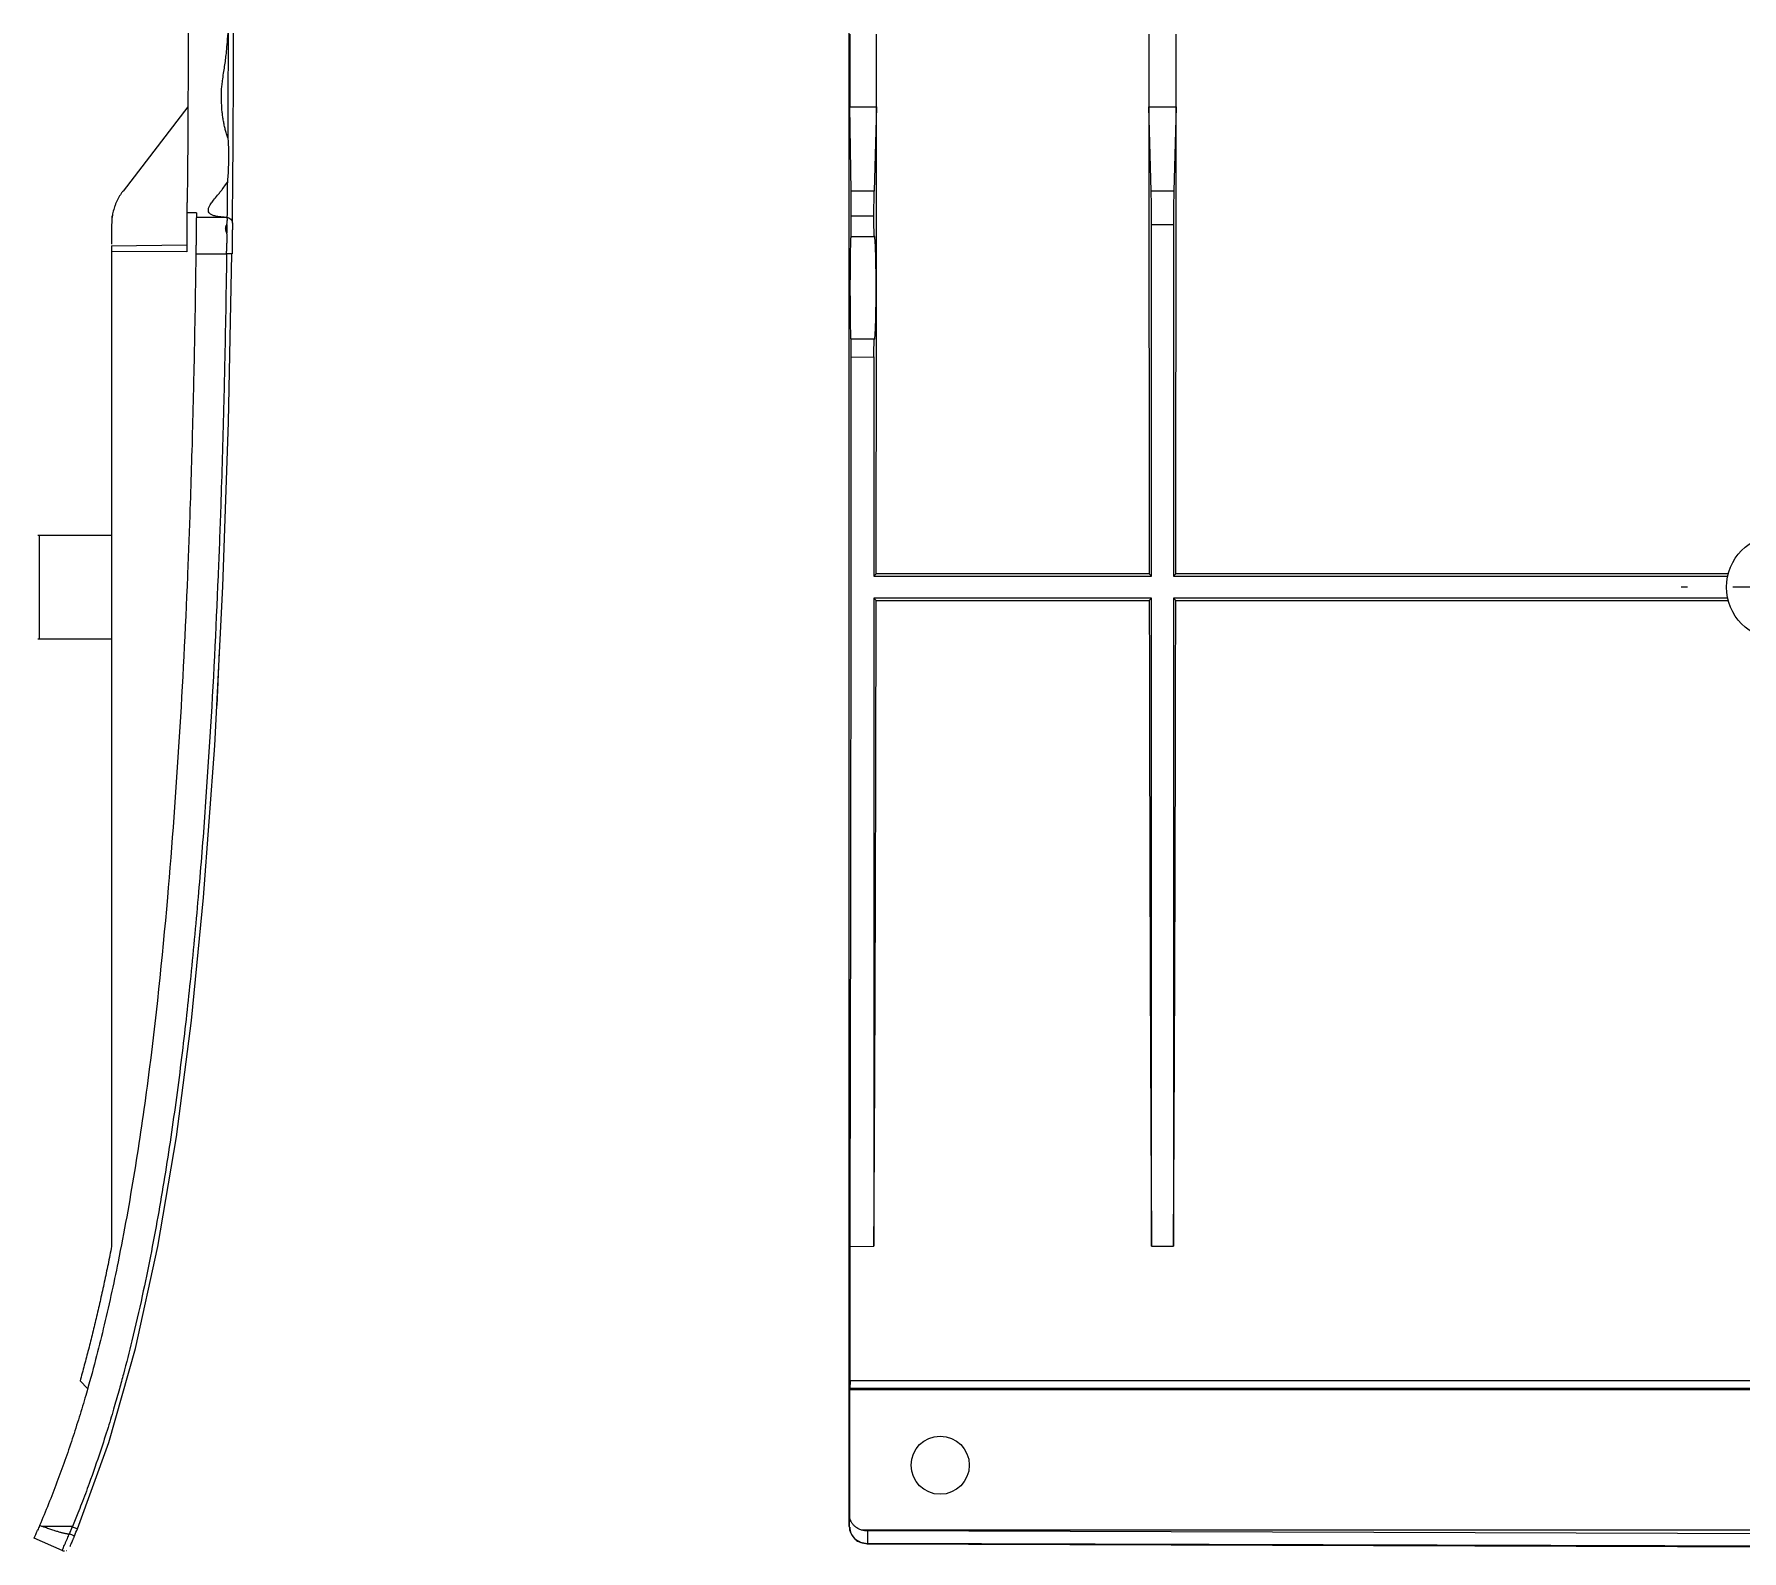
# Model space of a CAD drawing. Header units: millimetres. Extents: x 1874 to 2503, y 420 to 865.
# Drawn here: x 2119.2 to 2213.2, y 600.5 to 684 of the extents above; entities that cross this region are included whole.
import ezdxf

# ---------------------------------------------------------------- set-up
doc = ezdxf.new("R2010")
doc.units = ezdxf.units.MM
doc.layers.get('0').update_dxf_attribs({"lineweight": 18})
doc.layers.add('图框', color=7, linetype='Continuous', lineweight=18)

# ---------------------------------------------------------------- blocks, each defined once
blk = doc.blocks.new('SW_CENTERMARKSYMBOL_0_1')
at = {"layer": '图框', "color": 0}
for p, q in [((0, 2.5), (0, 2.675)), ((0, 0), (0, 1.25)), ((-2.5, 0), (-2.675, 0)), ((0, 0), (-1.25, 0)), ((0, 0), (0, -1.25)), ((0, 0), (1.25, 0)), ((2.5, 0), (2.675, 0)), ((0, -2.5), (0, -2.675))]:
    blk.add_line(p, q, dxfattribs=at)

msp = doc.modelspace()

# ---------------------------------------------------------------- linework, layer by layer
at = {"color": 7, "linetype": 'Continuous', "lineweight": 25}
for p, q in [((2164.103, 684.04), (2164.103, 680.036)), ((2165.564, 680.036), (2165.565, 684.04)), ((2180.565, 684.037), (2180.565, 680.036)), ((2182.064, 680.036), (2182.065, 684.043)), ((2127.641, 680.036), (2124.064, 675.398)), ((2164.165, 675.398), (2164.103, 680.036)), ((2164.103, 680.036), (2165.564, 680.036)), ((2165.564, 680.036), (2165.44, 675.398)), ((2180.69, 675.398), (2180.565, 680.036)), ((2180.565, 680.036), (2182.064, 680.036)), ((2182.064, 680.036), (2181.94, 675.398)), ((2165.44, 675.398), (2164.165, 675.398)), ((2181.94, 675.398), (2180.69, 675.398)), ((2123.439, 673.564), (2123.439, 672.474)), ((2123.476, 673.789), (2123.475, 674.029)), ((2128.106, 674.197), (2127.58, 674.199)), ((2127.58, 674.199), (2127.58, 672.044)), ((2129.79, 673.944), (2128.103, 673.944)), ((2164.175, 674.033), (2165.419, 674.029)), ((2180.712, 654.186), (2180.712, 673.564)), ((2180.712, 673.564), (2181.918, 673.564)), ((2181.918, 673.564), (2181.918, 654.186)), ((2164.161, 672.9), (2165.446, 672.898)), ((2123.439, 672.386), (2127.578, 672.433)), ((2123.439, 672.386), (2123.439, 672.073)), ((2123.439, 672.073), (2123.439, 617.284)), ((2127.58, 672.044), (2123.439, 672.073)), ((2128.078, 671.937), (2129.768, 671.937)), ((2165.445, 667.236), (2164.16, 667.234)), ((2164.174, 666.256), (2165.418, 666.259)), ((2165.418, 666.259), (2165.418, 654.186)), ((2123.439, 656.434), (2119.381, 656.434)), ((2119.439, 656.434), (2119.439, 653.583)), ((2165.418, 654.186), (2165.545, 654.314)), ((2165.418, 654.186), (2180.712, 654.186)), ((2180.584, 654.314), (2165.545, 654.314)), ((2180.584, 654.314), (2180.712, 654.186)), ((2182.045, 654.314), (2181.918, 654.186)), ((2181.918, 654.186), (2212.438, 654.186)), ((2212.469, 654.314), (2182.045, 654.314)), ((2119.439, 653.583), (2119.439, 650.732)), ((2180.712, 652.98), (2165.418, 652.98)), ((2165.418, 652.98), (2165.418, 617.285)), ((2165.418, 652.98), (2165.543, 652.854)), ((2165.543, 652.854), (2180.586, 652.854)), ((2180.712, 652.98), (2180.586, 652.854)), ((2180.712, 617.287), (2180.712, 652.98)), ((2212.438, 652.98), (2181.918, 652.98)), ((2181.918, 652.98), (2181.918, 617.287)), ((2181.918, 652.98), (2182.043, 652.854)), ((2182.043, 652.854), (2212.469, 652.854)), ((2119.381, 650.732), (2123.439, 650.732)), ((2129.247, 647.067), (2129.387, 650.078)), ((2164.104, 617.283), (2165.418, 617.285)), ((2180.712, 617.287), (2181.918, 617.287)), ((2121.696, 609.87), (2122.11, 609.46)), ((2164.096, 609.46), (2164.095, 609.407)), ((2164.104, 609.87), (2164.096, 609.46)), ((2281.872, 609.46), (2164.096, 609.46)), ((2281.859, 609.87), (2164.104, 609.87)), ((2164.095, 609.407), (2281.861, 609.407)), ((2120.716, 600.541), (2119.171, 601.22)), ((2121.277, 601.848), (2119.639, 601.848)), ((2121.114, 601.457), (2121.277, 601.848)), ((2280.172, 601.659), (2164.739, 601.659)), ((2280.075, 601.237), (2165.061, 601.609)), ((2165.061, 601.609), (2165.061, 600.928)), ((2120.94, 600.535), (2120.957, 600.54)), ((2165.058, 600.903), (2285.067, 600.515)), ((2285.061, 600.541), (2165.061, 600.928)), ((2165.061, 600.928), (2165.061, 600.903))]:
    msp.add_line(p, q, dxfattribs=at)
msp.add_lwpolyline([(2121.555, 601.733), (2123.286, 606.474), (2124.754, 611.656), (2125.985, 617.278), (2127.005, 623.312), (2127.837, 629.725), (2128.506, 636.488), (2129.118, 644.864), (2129.57, 653.621), (2129.881, 662.674), (2130.067, 671.933)], dxfattribs=at)
for centre, radius in [((2215.225, 653.583), 2.851), ((2169.07, 605.233), 1.602)]:
    msp.add_circle(centre, radius, dxfattribs=at)
for points, knots in [([(2127.649, 684.083), (2127.649, 683.973), (2127.649, 683.755), (2127.649, 683.43), (2127.648, 683.109), (2127.648, 682.791), (2127.647, 682.477), (2127.647, 682.166), (2127.646, 681.858), (2127.645, 681.554), (2127.645, 681.254), (2127.644, 680.957), (2127.643, 680.664), (2127.642, 680.377), (2127.641, 680.095), (2127.639, 679.82), (2127.638, 679.55), (2127.637, 679.287), (2127.636, 679.029), (2127.634, 678.776), (2127.633, 678.529), (2127.631, 678.288), (2127.629, 677.842), (2127.623, 677.016), (2127.615, 676.178), (2127.606, 675.537), (2127.599, 675.173), (2127.593, 674.891), (2127.588, 674.741), (2127.586, 674.672)], [0, 0, 0, 0, 3413.293238, 6792.231294, 10140.858069, 13462.965733, 16762.09293, 20041.525199, 23304.350252, 26553.568424, 29792.081551, 33023.007389, 36239.107324, 39428.54855, 42584.600863, 45712.504202, 48815.148686, 51895.218565, 54955.308113, 57997.916367, 61025.582578, 64042.767973, 67047.56109, 78070.829118, 97238.359522, 105685.431873, 113185.879877, 119687.38997, 125227.113902, 125227.113902, 125227.113902, 125227.113902]), ([(2129.83, 678.327), (2129.807, 678.403), (2129.759, 678.553), (2129.698, 678.784), (2129.643, 679.017), (2129.597, 679.252), (2129.558, 679.49), (2129.508, 679.882), (2129.474, 680.439), (2129.492, 681.025), (2129.548, 681.505), (2129.601, 681.866), (2129.659, 682.256), (2129.715, 682.619), (2129.763, 683.021), (2129.807, 683.505), (2129.834, 683.875), (2129.849, 684.083)], [0, 0, 0, 0, 3260.547098, 6475.790339, 9652.289646, 12794.550937, 15907.088053, 18994.452089, 27988.206067, 36773.180179, 40320.546046, 45315.04743, 49723.42999, 54159.15791, 58183.784579, 63779.580611, 70980.419321, 70980.419321, 70980.419321, 70980.419321]), ([(2129.849, 684.083), (2129.849, 683.053), (2129.847, 682.049), (2129.842, 680.58), (2129.84, 680.101), (2129.836, 679.186), (2129.833, 678.748), (2129.83, 678.327)], [0, 0, 0, 0, 8267.876571, 8267.876571, 12401.814857, 12401.814857, 16535.753143, 16535.753143, 16535.753143, 16535.753143]), ([(2130.09, 673.633), (2130.09, 673.637), (2130.09, 673.646), (2130.09, 673.671), (2130.091, 673.705), (2130.091, 673.748), (2130.092, 673.8), (2130.092, 673.861), (2130.093, 673.93), (2130.094, 674.006), (2130.095, 674.09), (2130.096, 674.18), (2130.097, 674.277), (2130.098, 674.38), (2130.099, 674.489), (2130.101, 674.603), (2130.102, 674.723), (2130.103, 674.848), (2130.104, 674.978), (2130.106, 675.113), (2130.107, 675.252), (2130.108, 675.395), (2130.11, 675.541), (2130.111, 675.69), (2130.113, 675.841), (2130.114, 675.994), (2130.115, 676.15), (2130.117, 676.307), (2130.118, 676.467), (2130.119, 676.628), (2130.122, 676.912), (2130.126, 677.472), (2130.131, 678.285), (2130.137, 679.24), (2130.141, 680.123), (2130.144, 680.998), (2130.146, 681.679), (2130.147, 682.312), (2130.148, 682.896), (2130.149, 683.526), (2130.149, 683.923), (2130.149, 684.083)], [0, 0, 0, 0, 3657.420555, 7269.169747, 10840.910427, 14377.16189, 17877.258805, 21338.750924, 24759.336472, 28137.024761, 31470.059716, 34756.818588, 37997.507342, 41195.48409, 44354.190202, 47476.770761, 50566.042909, 53624.636352, 56655.045086, 59657.644229, 62627.136883, 65557.562658, 68443.408137, 71282.127718, 74075.840919, 76826.988602, 79537.847374, 82210.529767, 84846.985185, 87449.001609, 90018.208013, 98285.433508, 112657.396365, 123796.67644, 135264.117649, 145140.974331, 154901.367631, 158869.032163, 166742.353816, 174668.372418, 180029.446575, 180029.446575, 180029.446575, 180029.446575]), ([(2164.065, 601.847), (2164.065, 602.038), (2164.065, 602.442), (2164.065, 603.086), (2164.065, 603.799), (2164.065, 604.844), (2164.065, 606.196), (2164.065, 608.107), (2164.066, 610.417), (2164.066, 612.898), (2164.065, 616.173), (2164.065, 619.009), (2164.065, 621.832), (2164.065, 623.376), (2164.065, 624.83), (2164.065, 626.451), (2164.065, 628.596), (2164.065, 632.063), (2164.065, 636.93), (2164.065, 642.687), (2164.065, 650.125), (2164.065, 657.806), (2164.065, 665.217), (2164.065, 670.697), (2164.065, 675.106), (2164.065, 679.566), (2164.065, 682.542), (2164.065, 684.083)], [0, 0, 0, 0, 885.405114, 1874.551944, 2967.002746, 4162.383599, 6645.409829, 9098.492604, 12758.85282, 16940.103393, 20059.53238, 27135.43469, 29302.856159, 32322.357746, 33833.393558, 35603.398447, 39337.268535, 43102.978148, 50564.763381, 60297.589935, 67859.158187, 82516.920368, 93259.886196, 99651.843485, 106017.500582, 112170.305703, 118777.498199, 118777.498199, 118777.498199, 118777.498199]), ([(2165.545, 654.314), (2165.547, 655.096), (2165.549, 656.677), (2165.552, 659.074), (2165.554, 661.521), (2165.557, 664.018), (2165.559, 666.565), (2165.56, 669.162), (2165.562, 671.81), (2165.563, 674.507), (2165.564, 677.255), (2165.564, 679.103), (2165.564, 680.036)], [0, 0, 0, 0, 4463.433082, 9021.43753, 13674.09431, 18421.479547, 23263.664894, 28200.717882, 33232.702218, 38359.678073, 43581.702333, 48898.828833, 48898.828833, 48898.828833, 48898.828833]), ([(2180.565, 680.036), (2180.565, 679.141), (2180.565, 677.368), (2180.566, 674.739), (2180.567, 672.166), (2180.569, 669.65), (2180.571, 666.515), (2180.574, 662.79), (2180.578, 658.504), (2180.582, 655.695), (2180.584, 654.314)], [0, 0, 0, 0, 4168.411073, 8248.670968, 12240.816525, 16144.88708, 19960.924692, 26834.88992, 33488.32969, 39921.57325, 39921.57325, 39921.57325, 39921.57325]), ([(2182.045, 654.314), (2182.047, 655.096), (2182.049, 656.677), (2182.052, 659.074), (2182.054, 661.521), (2182.057, 664.018), (2182.059, 666.565), (2182.06, 669.162), (2182.062, 671.81), (2182.063, 674.507), (2182.064, 677.255), (2182.064, 679.103), (2182.064, 680.036)], [0, 0, 0, 0, 4500.072065, 9095.525028, 13786.440521, 18572.895296, 23454.961595, 28432.707499, 33506.197237, 38675.491468, 43940.647543, 49301.719732, 49301.719732, 49301.719732, 49301.719732]), ([(2129.83, 678.327), (2129.836, 678.281), (2129.849, 678.188), (2129.86, 678.053), (2129.865, 677.899), (2129.868, 677.699), (2129.871, 677.466), (2129.872, 677.12), (2129.864, 676.715), (2129.845, 676.269), (2129.822, 676.01), (2129.811, 675.886)], [0, 0, 0, 0, 2172.798458, 4369.594378, 6362.082813, 9563.183964, 14109.749412, 17968.728505, 27287.64234, 35877.266224, 43792.523955, 43792.523955, 43792.523955, 43792.523955]), ([(2124.064, 675.398), (2124.031, 675.354), (2123.965, 675.266), (2123.876, 675.128), (2123.795, 674.986), (2123.721, 674.839), (2123.656, 674.688), (2123.579, 674.482), (2123.505, 674.218), (2123.449, 673.893), (2123.442, 673.674), (2123.439, 673.564)], [0, 0, 0, 0, 3657.120319, 7292.832539, 10918.076053, 14543.885007, 18181.288403, 21841.210426, 29130.325896, 36377.745441, 43671.847591, 43671.847591, 43671.847591, 43671.847591]), ([(2129.79, 673.937), (2129.788, 673.937), (2129.783, 673.938), (2129.764, 673.94), (2129.744, 673.942), (2129.706, 673.945), (2129.664, 673.948), (2129.604, 673.952), (2129.53, 673.959), (2129.442, 673.969), (2129.296, 673.989), (2129.118, 674.024), (2128.949, 674.083), (2128.83, 674.158), (2128.767, 674.254), (2128.758, 674.374), (2128.801, 674.519), (2128.898, 674.693), (2129.059, 674.908), (2129.238, 675.124), (2129.402, 675.326), (2129.52, 675.472), (2129.655, 675.656), (2129.747, 675.792), (2129.811, 675.887)], [0, 0, 0, 0, 716.377883, 1605.678489, 2903.642085, 3611.881241, 4725.214937, 6244.714282, 8114.357527, 10567.281474, 13604.535659, 20477.523257, 26968.562244, 33176.187693, 39730.756015, 46655.348808, 53892.628444, 61453.096197, 69941.784023, 80007.965475, 85363.563335, 90708.626499, 94338.007142, 102550.8893, 102550.8893, 102550.8893, 102550.8893]), ([(2129.811, 675.886), (2129.808, 675.586), (2129.805, 675.313), (2129.8, 674.843), (2129.798, 674.644), (2129.794, 674.315), (2129.793, 674.185), (2129.791, 674.003), (2129.79, 673.951), (2129.79, 673.937)], [0, 0, 0, 0, 5206.595939, 5206.595939, 10413.191877, 10413.191877, 15619.787816, 15619.787816, 20826.383755, 20826.383755, 20826.383755, 20826.383755]), ([(2164.175, 674.033), (2164.175, 674.082), (2164.175, 674.18), (2164.174, 674.326), (2164.173, 674.469), (2164.173, 674.612), (2164.171, 674.782), (2164.17, 674.978), (2164.168, 675.196), (2164.166, 675.33), (2164.165, 675.398)], [0, 0, 0, 0, 3952.740175, 7899.625829, 11850.569537, 15815.457347, 19804.075421, 26427.435444, 33035.657714, 39675.69956, 39675.69956, 39675.69956, 39675.69956]), ([(2165.419, 674.029), (2165.419, 674.082), (2165.42, 674.189), (2165.421, 674.348), (2165.423, 674.506), (2165.425, 674.662), (2165.427, 674.816), (2165.43, 674.967), (2165.433, 675.115), (2165.436, 675.26), (2165.438, 675.352), (2165.44, 675.398)], [0, 0, 0, 0, 4795.421594, 9630.703224, 14505.861251, 19420.91163, 24375.869924, 29370.751314, 34405.57061, 39480.342269, 44595.080398, 44595.080398, 44595.080398, 44595.080398]), ([(2180.712, 673.564), (2180.712, 673.619), (2180.712, 673.729), (2180.711, 673.893), (2180.71, 674.055), (2180.709, 674.216), (2180.708, 674.376), (2180.706, 674.586), (2180.702, 674.84), (2180.697, 675.131), (2180.692, 675.309), (2180.69, 675.398)], [0, 0, 0, 0, 3762.093208, 7502.293413, 11231.862333, 14962.157973, 18704.531721, 22470.225742, 29970.450028, 37428.366529, 44934.877142, 44934.877142, 44934.877142, 44934.877142]), ([(2181.94, 675.398), (2181.938, 675.354), (2181.936, 675.266), (2181.933, 675.128), (2181.93, 674.986), (2181.928, 674.839), (2181.925, 674.688), (2181.923, 674.482), (2181.92, 674.218), (2181.918, 673.893), (2181.918, 673.674), (2181.918, 673.564)], [0, 0, 0, 0, 3764.817225, 7507.595914, 11239.597608, 14972.181393, 18716.70106, 22484.402495, 29988.171877, 37449.017449, 44957.920361, 44957.920361, 44957.920361, 44957.920361]), ([(2127.586, 674.672), (2127.585, 674.636), (2127.583, 674.557), (2127.582, 674.439), (2127.581, 674.313), (2127.58, 674.239), (2127.58, 674.199)], [0, 0, 0, 0, 3882.901583, 8636.097157, 14275.849482, 20809.430596, 20809.430596, 20809.430596, 20809.430596]), ([(2128.103, 673.944), (2128.103, 673.942), (2128.103, 673.936), (2128.103, 673.915), (2128.102, 673.885), (2128.102, 673.846), (2128.101, 673.797), (2128.1, 673.739), (2128.1, 673.674), (2128.099, 673.6), (2128.098, 673.519), (2128.097, 673.432), (2128.095, 673.338), (2128.094, 673.239), (2128.093, 673.135), (2128.092, 673.026), (2128.09, 672.913), (2128.089, 672.797), (2128.088, 672.678), (2128.086, 672.557), (2128.085, 672.434), (2128.083, 672.311), (2128.081, 672.186), (2128.08, 672.062), (2128.079, 671.979), (2128.078, 671.937)], [0, 0, 0, 0, 5022.642909, 10012.766016, 14970.375847, 19895.479068, 24788.082483, 29648.193039, 34475.817832, 39270.964108, 44033.639268, 48763.850873, 53461.606649, 58126.914488, 62759.782456, 67360.218797, 71928.231938, 76463.830491, 80967.023265, 85437.819265, 89876.227701, 94282.257992, 98655.919776, 102997.22291, 107306.177483, 107306.177483, 107306.177483, 107306.177483]), ([(2129.781, 673.071), (2129.77, 673.099), (2129.748, 673.155), (2129.727, 673.235), (2129.717, 673.309), (2129.718, 673.378), (2129.729, 673.442), (2129.751, 673.501), (2129.774, 673.535), (2129.786, 673.553)], [0, 0, 0, 0, 5558.529378, 10830.053111, 15861.017752, 20704.795292, 25421.11727, 30074.626178, 34732.580742, 34732.580742, 34732.580742, 34732.580742]), ([(2129.786, 673.553), (2129.788, 673.577), (2129.792, 673.625), (2129.804, 673.673), (2129.81, 673.708), (2129.81, 673.727), (2129.81, 673.742), (2129.808, 673.755), (2129.81, 673.778), (2129.813, 673.828), (2129.808, 673.91), (2129.797, 673.931), (2129.79, 673.944)], [0, 0, 0, 0, 4942.27677, 9900.404209, 11369.952933, 13390.933871, 14805.732081, 15565.156704, 17072.794056, 21201.402114, 31096.990915, 48087.950587, 48087.950587, 48087.950587, 48087.950587]), ([(2129.79, 673.937), (2129.861, 673.937), (2129.945, 673.907), (2130.062, 673.788), (2130.091, 673.704), (2130.09, 673.633)], [0, 0, 0, 0, 5875.652528, 5875.652528, 11751.305057, 11751.305057, 11751.305057, 11751.305057]), ([(2130.09, 673.633), (2130.09, 673.63), (2130.09, 673.602), (2130.089, 673.517), (2130.087, 673.42), (2130.086, 673.332), (2130.085, 673.232), (2130.083, 673.084), (2130.081, 672.911), (2130.079, 672.723), (2130.076, 672.525), (2130.073, 672.261), (2130.07, 672.043), (2130.068, 671.933)], [0, 0, 0, 0, 6613.403416, 13226.806807, 16533.508502, 19840.210197, 23146.911893, 26453.613588, 33067.016978, 36373.718674, 39680.420369, 46293.82376, 52907.226496, 52907.226496, 52907.226496, 52907.226496]), ([(2164.161, 672.9), (2164.162, 672.908), (2164.163, 672.924), (2164.165, 672.957), (2164.166, 672.999), (2164.168, 673.065), (2164.17, 673.165), (2164.172, 673.311), (2164.174, 673.477), (2164.175, 673.657), (2164.175, 673.845), (2164.175, 673.97), (2164.175, 674.033)], [0, 0, 0, 0, 3074.824455, 6119.641977, 9161.866081, 12228.983088, 18349.75801, 24447.009641, 30568.148967, 36666.778714, 42805.695058, 48927.015066, 48927.015066, 48927.015066, 48927.015066]), ([(2165.446, 672.898), (2165.445, 672.907), (2165.442, 672.925), (2165.439, 672.964), (2165.436, 673.01), (2165.433, 673.065), (2165.431, 673.125), (2165.428, 673.191), (2165.426, 673.262), (2165.425, 673.336), (2165.423, 673.413), (2165.422, 673.491), (2165.421, 673.571), (2165.42, 673.65), (2165.419, 673.729), (2165.419, 673.807), (2165.419, 673.883), (2165.419, 673.957), (2165.419, 674.005), (2165.419, 674.029)], [0, 0, 0, 0, 5685.648066, 11260.502275, 16724.570678, 22077.862293, 27320.387185, 32452.15654, 37473.182757, 42383.479545, 47183.062036, 51871.946907, 56450.152517, 60917.699065, 65274.608762, 69520.906031, 73656.61773, 77681.773407, 81596.405589, 81596.405589, 81596.405589, 81596.405589]), ([(2129.768, 671.937), (2129.769, 671.961), (2129.771, 672.023), (2129.777, 672.139), (2129.785, 672.251), (2129.789, 672.351), (2129.79, 672.43), (2129.791, 672.511), (2129.795, 672.625), (2129.8, 672.753), (2129.8, 672.891), (2129.796, 672.993), (2129.785, 673.048), (2129.781, 673.071)], [0, 0, 0, 0, 3114.086678, 8187.550761, 15220.435791, 18020.518542, 21576.199666, 25868.451928, 29081.613045, 37349.108658, 44066.391191, 49243.688975, 52904.936998, 52904.936998, 52904.936998, 52904.936998]), ([(2164.16, 667.234), (2164.159, 667.246), (2164.157, 667.272), (2164.155, 667.32), (2164.152, 667.377), (2164.149, 667.443), (2164.147, 667.517), (2164.143, 667.654), (2164.138, 667.882), (2164.132, 668.238), (2164.127, 668.645), (2164.124, 669.094), (2164.122, 669.569), (2164.121, 670.06), (2164.122, 670.55), (2164.124, 671.027), (2164.128, 671.477), (2164.133, 671.886), (2164.139, 672.244), (2164.145, 672.507), (2164.151, 672.691), (2164.156, 672.818), (2164.16, 672.873), (2164.161, 672.9)], [0, 0, 0, 0, 2097.032701, 4180.853227, 6258.064665, 8335.331006, 10419.313993, 12516.610048, 18767.667261, 25019.921879, 31271.106226, 37523.228444, 43775.06957, 50026.567284, 56279.290219, 62529.94611, 68783.293868, 75033.355369, 81286.858175, 87536.732646, 91716.252688, 95868.382574, 100046.334173, 100046.334173, 100046.334173, 100046.334173]), ([(2165.446, 672.898), (2165.447, 672.886), (2165.451, 672.861), (2165.456, 672.814), (2165.461, 672.759), (2165.466, 672.696), (2165.474, 672.58), (2165.485, 672.383), (2165.498, 672.056), (2165.509, 671.655), (2165.517, 671.17), (2165.523, 670.633), (2165.525, 670.06), (2165.523, 669.488), (2165.517, 668.951), (2165.508, 668.468), (2165.497, 668.069), (2165.484, 667.744), (2165.473, 667.53), (2165.462, 667.39), (2165.454, 667.299), (2165.448, 667.257), (2165.445, 667.236)], [0, 0, 0, 0, 1902.331879, 3796.906414, 5689.214291, 7584.765892, 9489.043441, 15127.241685, 20771.469352, 27223.687454, 33681.935565, 40634.544531, 47593.403556, 54545.834507, 61504.87852, 67956.739929, 74415.374479, 80053.284293, 85697.821835, 88862.967354, 92016.818269, 95184.921518, 95184.921518, 95184.921518, 95184.921518]), ([(2128.078, 671.937), (2128.067, 671.163), (2128.041, 669.403), (2127.987, 666.445), (2127.899, 662.528), (2127.776, 658.374), (2127.555, 652.464), (2127.195, 645.335), (2126.519, 636.066), (2125.697, 628.082), (2124.845, 622.233), (2124.274, 618.91), (2123.84, 616.637), (2123.407, 614.579), (2122.997, 612.783), (2122.538, 610.947), (2122.092, 609.329), (2121.656, 607.876), (2121.273, 606.678), (2120.865, 605.48), (2120.429, 604.285), (2119.967, 603.092), (2119.635, 602.303), (2119.469, 601.908)], [0, 0, 0, 0, 3193.769998, 7260.342698, 12199.736007, 19353.677936, 24398.409465, 36593.628121, 48786.157883, 62726.126987, 69685.684074, 73159.502328, 76629.660099, 79229.312449, 81830.549604, 84228.766895, 87032.405501, 88753.001129, 90482.64558, 92221.603477, 93970.247877, 95729.070375, 97498.691408, 97498.691408, 97498.691408, 97498.691408]), ([(2129.768, 671.937), (2129.757, 671.134), (2129.73, 669.345), (2129.675, 666.39), (2129.584, 662.45), (2129.461, 658.328), (2129.237, 652.42), (2128.957, 646.824), (2128.562, 640.925), (2128.205, 636.432), (2127.789, 632.018), (2127.296, 627.611), (2126.713, 623.289), (2126.003, 618.911), (2125.276, 615.177), (2124.615, 612.294), (2124.179, 610.586), (2123.851, 609.376), (2123.573, 608.396), (2123.228, 607.254), (2122.773, 605.842), (2122.286, 604.437), (2121.86, 603.306), (2121.55, 602.514), (2121.379, 602.098), (2121.277, 601.848)], [0, 0, 0, 0, 3621.992737, 8064.647165, 13327.724337, 21389.264023, 26656.151306, 39983.414499, 46646.584737, 53309.756808, 60303.51897, 66635.925098, 73298.406448, 79962.842928, 86630.70804, 90447.371388, 93295.978347, 94577.189376, 96099.567394, 97885.307635, 99957.033107, 102785.225023, 104591.642279, 105402.419184, 106620.402623, 106620.402623, 106620.402623, 106620.402623]), ([(2130.068, 671.933), (2130.068, 671.933), (2130.055, 671.933), (2129.987, 671.934), (2129.88, 671.936), (2129.804, 671.937), (2129.768, 671.937)], [0, 0, 0, 0, 5211.407597, 10422.829018, 15634.25044, 20841.552504, 20841.552504, 20841.552504, 20841.552504]), ([(2164.174, 666.256), (2164.174, 666.285), (2164.174, 666.341), (2164.173, 666.425), (2164.173, 666.508), (2164.173, 666.616), (2164.172, 666.746), (2164.17, 666.886), (2164.168, 667.01), (2164.166, 667.111), (2164.163, 667.19), (2164.161, 667.219), (2164.16, 667.234)], [0, 0, 0, 0, 3073.278684, 6124.500113, 9175.847659, 12249.506268, 18368.524691, 24488.025219, 30607.716357, 36726.496483, 42844.826836, 48962.229134, 48962.229134, 48962.229134, 48962.229134]), ([(2165.418, 666.259), (2165.418, 666.292), (2165.418, 666.36), (2165.419, 666.463), (2165.42, 666.569), (2165.421, 666.675), (2165.423, 666.78), (2165.426, 666.881), (2165.429, 666.976), (2165.432, 667.063), (2165.436, 667.137), (2165.44, 667.198), (2165.443, 667.223), (2165.445, 667.236)], [0, 0, 0, 0, 3970.766868, 8127.117455, 12469.093808, 16996.729028, 21710.048525, 26609.071026, 31693.80941, 36964.27139, 42420.460079, 48062.374466, 53890.009814, 53890.009814, 53890.009814, 53890.009814]), ([(2164.104, 617.283), (2164.11, 619.324), (2164.123, 623.405), (2164.136, 629.526), (2164.147, 635.648), (2164.158, 643.81), (2164.168, 654.013), (2164.172, 662.175), (2164.174, 666.256)], [0, 0, 0, 0, 3810.879594, 7621.7595, 11432.638455, 15243.517329, 22865.275764, 30487.034203, 30487.034203, 30487.034203, 30487.034203]), ([(2165.418, 617.285), (2165.42, 617.633), (2165.425, 618.334), (2165.432, 619.396), (2165.438, 620.475), (2165.445, 621.57), (2165.451, 622.683), (2165.457, 623.812), (2165.462, 624.957), (2165.473, 627.142), (2165.487, 630.491), (2165.502, 634.907), (2165.516, 639.426), (2165.527, 643.839), (2165.536, 648.339), (2165.541, 651.317), (2165.543, 652.854)], [0, 0, 0, 0, 2014.577164, 4058.290928, 6131.278511, 8233.671398, 10365.595634, 12527.172097, 14718.516759, 16939.74093, 25051.954125, 33875.612857, 42145.051273, 50806.804551, 59001.673744, 67741.206948, 67741.206948, 67741.206948, 67741.206948]), ([(2180.586, 652.854), (2180.587, 652.074), (2180.59, 650.537), (2180.594, 648.267), (2180.598, 646.07), (2180.605, 643.107), (2180.614, 639.425), (2180.627, 634.906), (2180.642, 630.49), (2180.658, 626.759), (2180.673, 623.827), (2180.685, 621.586), (2180.698, 619.412), (2180.707, 617.989), (2180.712, 617.287)], [0, 0, 0, 0, 3843.18159, 7568.922179, 11177.308356, 14668.435444, 22171.317107, 29334.839967, 36975.028257, 44000.428741, 47820.327011, 51537.369729, 55152.377765, 58666.243499, 58666.243499, 58666.243499, 58666.243499]), ([(2181.918, 617.287), (2181.92, 617.635), (2181.925, 618.337), (2181.932, 619.399), (2181.938, 620.477), (2181.945, 621.573), (2181.951, 622.685), (2181.957, 623.814), (2181.962, 624.959), (2181.973, 627.144), (2181.987, 630.493), (2182.002, 634.909), (2182.016, 639.427), (2182.027, 643.84), (2182.036, 648.339), (2182.041, 651.317), (2182.043, 652.854)], [0, 0, 0, 0, 2031.139122, 4091.667879, 6181.724718, 8301.442303, 10450.947803, 12630.363174, 14839.805421, 17079.38684, 25258.244532, 34154.884619, 42492.516527, 51225.667204, 59488.129826, 68299.687432, 68299.687432, 68299.687432, 68299.687432]), ([(2123.439, 617.284), (2123.373, 616.954), (2123.242, 616.298), (2123.038, 615.325), (2122.828, 614.37), (2122.613, 613.434), (2122.392, 612.516), (2122.167, 611.617), (2121.936, 610.737), (2121.776, 610.157), (2121.696, 609.87)], [0, 0, 0, 0, 5193.542825, 10299.261013, 15317.573178, 20248.920192, 25093.766672, 29852.602566, 34525.944877, 39114.339507, 39114.339507, 39114.339507, 39114.339507]), ([(2164.105, 609.87), (2164.105, 610.136), (2164.104, 610.696), (2164.104, 611.581), (2164.104, 612.552), (2164.104, 613.611), (2164.104, 614.756), (2164.104, 615.989), (2164.104, 616.842), (2164.104, 617.283)], [0, 0, 0, 0, 3866.057659, 8136.893081, 12812.125657, 17891.709211, 23375.839167, 29264.739949, 35558.610049, 35558.610049, 35558.610049, 35558.610049]), ([(2164.097, 602.298), (2164.097, 602.5), (2164.096, 602.919), (2164.096, 603.572), (2164.096, 604.269), (2164.096, 605.012), (2164.096, 605.801), (2164.096, 606.636), (2164.096, 607.518), (2164.096, 608.446), (2164.095, 609.082), (2164.095, 609.407)], [0, 0, 0, 0, 3922.937162, 8112.046647, 12567.527262, 17289.629306, 22278.633638, 27534.822677, 33058.442878, 38849.658322, 44908.495282, 44908.495282, 44908.495282, 44908.495282]), ([(2164.065, 601.847), (2164.065, 601.839), (2164.065, 601.824), (2164.066, 601.806), (2164.067, 601.817), (2164.069, 601.855), (2164.072, 601.898), (2164.076, 601.949), (2164.08, 602.015), (2164.085, 602.096), (2164.091, 602.191), (2164.095, 602.261), (2164.097, 602.298)], [0, 0, 0, 0, 1132.932163, 2120.956224, 4295.559656, 7535.388893, 12431.338051, 17683.718107, 23999.180871, 31381.67918, 39834.716373, 49361.7122, 49361.7122, 49361.7122, 49361.7122]), ([(2164.739, 601.659), (2164.709, 601.669), (2164.649, 601.69), (2164.565, 601.73), (2164.488, 601.775), (2164.418, 601.825), (2164.354, 601.879), (2164.298, 601.936), (2164.249, 601.995), (2164.206, 602.055), (2164.17, 602.116), (2164.14, 602.177), (2164.115, 602.237), (2164.103, 602.278), (2164.097, 602.298)], [0, 0, 0, 0, 5779.026026, 11396.600196, 16852.71707, 22147.371952, 27280.560952, 32252.281045, 37062.530153, 41711.307232, 46198.61238, 50524.446961, 54688.813758, 58691.717151, 58691.717151, 58691.717151, 58691.717151]), ([(2119.171, 601.22), (2119.171, 601.221), (2119.172, 601.223), (2119.178, 601.237), (2119.188, 601.26), (2119.202, 601.293), (2119.225, 601.344), (2119.258, 601.42), (2119.305, 601.528), (2119.342, 601.615), (2119.361, 601.658)], [0, 0, 0, 0, 3954.569335, 7847.954, 11721.811022, 15618.423763, 19579.346891, 26129.173089, 32585.621428, 39144.321272, 39144.321272, 39144.321272, 39144.321272]), ([(2121.114, 601.457), (2121.111, 601.454), (2121.105, 601.446), (2121.088, 601.441), (2121.065, 601.438), (2121.036, 601.438), (2120.999, 601.441), (2120.956, 601.447), (2120.907, 601.457), (2120.85, 601.469), (2120.786, 601.484), (2120.716, 601.502), (2120.639, 601.523), (2120.555, 601.547), (2120.464, 601.574), (2120.366, 601.604), (2120.262, 601.637), (2120.15, 601.673), (2120.032, 601.713), (2119.907, 601.755), (2119.775, 601.8), (2119.685, 601.832), (2119.639, 601.848)], [0, 0, 0, 0, 769.829592, 1790.605293, 3171.278699, 4956.065992, 7165.048313, 9808.657723, 12892.919243, 16421.601452, 20397.209297, 24821.488666, 29695.703345, 35020.796784, 40797.491524, 47026.352954, 53707.831674, 60842.292528, 68430.035015, 76471.307988, 84966.320442, 93915.249583, 93915.249583, 93915.249583, 93915.249583]), ([(2120.716, 600.541), (2120.716, 600.541), (2120.716, 600.541), (2120.725, 600.56), (2120.76, 600.641), (2120.81, 600.756), (2120.87, 600.894), (2120.934, 601.041), (2120.998, 601.187), (2121.058, 601.326), (2121.096, 601.415), (2121.114, 601.457)], [0, 0, 0, 0, 98.687017, 7222.437307, 13879.247506, 20068.651413, 25790.216576, 31043.544594, 35828.271572, 40144.06879, 43990.643772, 43990.643772, 43990.643772, 43990.643772]), ([(2121.114, 601.457), (2121.187, 601.427), (2121.259, 601.396), (2121.361, 601.354), (2121.391, 601.341), (2121.391, 601.341)], [0, 0, 0, 0, 5902.225659, 5902.225659, 11804.451318, 11804.451318, 11804.451318, 11804.451318]), ([(2121.391, 601.341), (2121.382, 601.321), (2121.364, 601.279), (2121.338, 601.217), (2121.312, 601.156), (2121.278, 601.078), (2121.238, 600.985), (2121.197, 600.888), (2121.16, 600.806), (2121.143, 600.767), (2121.135, 600.748)], [0, 0, 0, 0, 3193.381298, 6410.804833, 9689.807253, 13065.871845, 19579.630222, 26224.395344, 32787.927791, 39184.981905, 39184.981905, 39184.981905, 39184.981905]), ([(2121.277, 601.848), (2121.343, 601.82), (2121.421, 601.788), (2121.526, 601.745), (2121.554, 601.733), (2121.554, 601.733)], [0, 0, 0, 0, 5902.411167, 5902.411167, 11804.822334, 11804.822334, 11804.822334, 11804.822334]), ([(2164.065, 601.847), (2164.065, 601.607), (2164.173, 601.369), (2164.541, 601.03), (2164.8, 600.93), (2165.061, 600.928)], [0, 0, 0, 0, 6031.153726, 6031.153726, 12062.307452, 12062.307452, 12062.307452, 12062.307452]), ([(2164.086, 601.814), (2164.102, 601.693), (2164.132, 601.453), (2164.36, 601.154), (2164.683, 600.947), (2164.935, 600.92), (2165.061, 600.907)], [0, 0, 0, 0, 5415.509553, 10777.935061, 16102.687574, 21388.064498, 21388.064498, 21388.064498, 21388.064498])]:
    msp.add_open_spline(points, degree=3, knots=knots, dxfattribs=at)
for points in [[(2128.106, 674.197), (2128.105, 674.043), (2128.104, 673.955), (2128.103, 673.937)], [(2129.786, 673.552), (2129.785, 673.42), (2129.783, 673.256), (2129.781, 673.071)], [(2119.469, 601.908), (2119.431, 601.82), (2119.394, 601.735), (2119.361, 601.658)], [(2119.639, 601.848), (2119.582, 601.868), (2119.525, 601.888), (2119.469, 601.908)], [(2121.391, 601.341), (2121.446, 601.472), (2121.501, 601.602), (2121.555, 601.733)], [(2165.061, 601.609), (2164.952, 601.609), (2164.842, 601.626), (2164.739, 601.659)], [(2120.716, 600.541), (2120.754, 600.524), (2120.796, 600.515), (2120.837, 600.515)]]:
    msp.add_open_spline(points, degree=3, dxfattribs=at)

# ---------------------------------------------------------------- block references
at = {"layer": '图框', "xscale": 2, "yscale": 2, "zscale": 2}
msp.add_blockref('SW_CENTERMARKSYMBOL_0_1', (2215.225, 653.583), dxfattribs=at)

doc.saveas('drawing.dxf')
